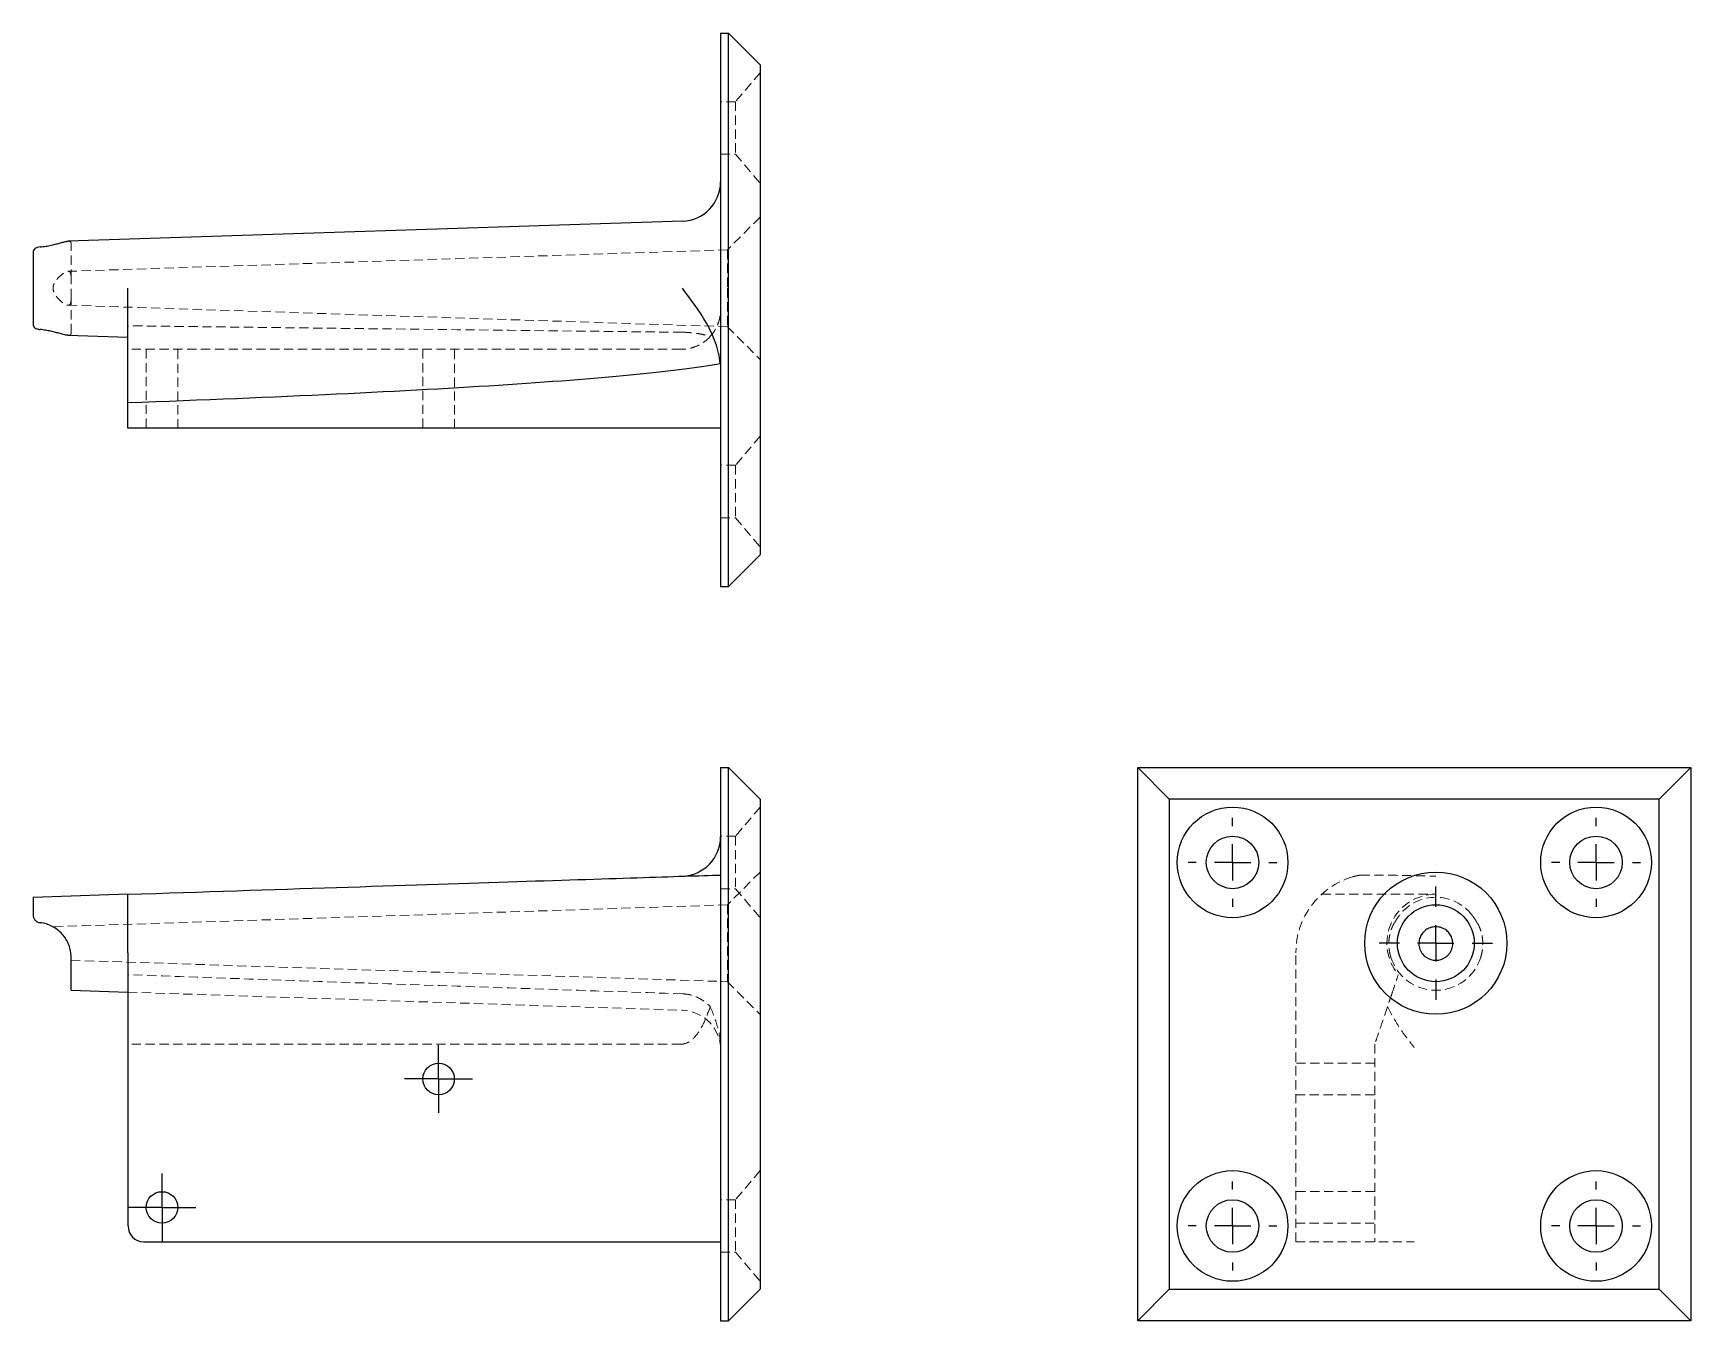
# Model space of a CAD drawing. Header units: millimetres. Extents: x 33 to 261, y 19 to 196.
import ezdxf

# ---------------------------------------------------------------- set-up
doc = ezdxf.new("R2010")
doc.units = ezdxf.units.MM
doc.linetypes.add('HIDDEN', pattern=[1.905, 1.27, -0.635])
doc.layers.add('10', color=7, linetype='Continuous')

# ---------------------------------------------------------------- blocks, each defined once
blk = doc.blocks.new('SW_CENTERMARKSYMBOL_0')
at = {"layer": '10', "color": 0}
for p, q in [((0, 2.5), (0, 4.67)), ((0, 0), (0, 2.5)), ((-2.5, 0), (-4.67, 0)), ((0, 0), (-2.5, 0)), ((0, 0), (0, -2.5)), ((0, 0), (2.5, 0)), ((2.5, 0), (4.67, 0)), ((0, -2.5), (0, -4.67))]:
    blk.add_line(p, q, dxfattribs=at)
blk = doc.blocks.new('SW_CENTERMARKSYMBOL_1')
at = {"layer": '10', "color": 0}
for p, q in [((0, 2.5), (0, 4.67)), ((0, 0), (0, 2.5)), ((-2.5, 0), (-4.67, 0)), ((0, 0), (-2.5, 0)), ((0, 0), (0, -2.5)), ((0, 0), (2.5, 0)), ((2.5, 0), (4.67, 0)), ((0, -2.5), (0, -4.67))]:
    blk.add_line(p, q, dxfattribs=at)
blk = doc.blocks.new('SW_CENTERMARKSYMBOL_2')
at = {"layer": '10', "color": 0}
for p, q in [((0, 5), (0, 7.79)), ((0, 0), (0, 2.5)), ((-5, 0), (-7.79, 0)), ((0, 0), (-2.5, 0)), ((0, 0), (0, -2.5)), ((0, 0), (2.5, 0)), ((5, 0), (7.79, 0)), ((0, -5), (0, -7.79))]:
    blk.add_line(p, q, dxfattribs=at)
blk = doc.blocks.new('SW_CENTERMARKSYMBOL_3')
at = {"layer": '10', "color": 0}
for p, q in [((0, 5), (0, 6.11)), ((0, 0), (0, 2.5)), ((-5, 0), (-6.11, 0)), ((0, 0), (-2.5, 0)), ((0, 0), (0, -2.5)), ((0, 0), (2.5, 0)), ((5, 0), (6.11, 0)), ((0, -5), (0, -6.11))]:
    blk.add_line(p, q, dxfattribs=at)
blk = doc.blocks.new('SW_CENTERMARKSYMBOL_4')
at = {"layer": '10', "color": 0}
for p, q in [((0, 5), (0, 6.11)), ((0, 0), (0, 2.5)), ((-5, 0), (-6.11, 0)), ((0, 0), (-2.5, 0)), ((0, 0), (0, -2.5)), ((0, 0), (2.5, 0)), ((5, 0), (6.11, 0)), ((0, -5), (0, -6.11))]:
    blk.add_line(p, q, dxfattribs=at)
blk = doc.blocks.new('SW_CENTERMARKSYMBOL_5')
at = {"layer": '10', "color": 0}
for p, q in [((0, 5), (0, 6.11)), ((0, 0), (0, 2.5)), ((-5, 0), (-6.11, 0)), ((0, 0), (-2.5, 0)), ((0, 0), (0, -2.5)), ((0, 0), (2.5, 0)), ((5, 0), (6.11, 0)), ((0, -5), (0, -6.11))]:
    blk.add_line(p, q, dxfattribs=at)
blk = doc.blocks.new('SW_CENTERMARKSYMBOL_6')
at = {"layer": '10', "color": 0}
for p, q in [((0, 5), (0, 6.11)), ((0, 0), (0, 2.5)), ((-5, 0), (-6.11, 0)), ((0, 0), (-2.5, 0)), ((0, 0), (0, -2.5)), ((0, 0), (2.5, 0)), ((5, 0), (6.11, 0)), ((0, -5), (0, -6.11))]:
    blk.add_line(p, q, dxfattribs=at)

msp = doc.modelspace()

# ---------------------------------------------------------------- linework, layer by layer
at = {"color": 7, "linetype": 'Continuous', "lineweight": 25}
for p, q in [((127.57, 196.04), (127.57, 119.96)), ((127.57, 196.04), (128.65, 196.04)), ((128.65, 119.96), (128.65, 196.04)), ((133, 191.7), (128.65, 196.04)), ((133, 191.7), (133, 124.3)), ((122.31, 170.18), (37.8, 167.42)), ((33, 165.91), (33, 156.01)), ((46.04, 145.24), (46.04, 160.96)), ((37.76, 154.5), (46.04, 154.23)), ((46.04, 141.7), (46.04, 145.24)), ((127.57, 141.7), (46.04, 141.7)), ((128.65, 119.96), (133, 124.3)), ((127.57, 119.96), (128.65, 119.96)), ((127.57, 95.04), (127.57, 18.96)), ((127.57, 95.04), (128.65, 95.04)), ((128.65, 18.96), (128.65, 95.04)), ((128.65, 95.04), (133, 90.7)), ((184.96, 95.04), (189.3, 90.7)), ((184.96, 95.04), (261.04, 95.04)), ((184.96, 18.96), (184.96, 95.04)), ((256.7, 90.7), (261.04, 95.04)), ((261.04, 95.04), (261.04, 18.96)), ((133, 90.7), (133, 23.3)), ((256.7, 90.7), (189.3, 90.7)), ((189.3, 90.7), (189.3, 23.3)), ((256.7, 23.3), (256.7, 90.7)), ((46.04, 77.62), (33, 77.19)), ((46.04, 69.58), (46.04, 77.62)), ((33, 77.19), (33, 74.79)), ((38.22, 64.41), (38.22, 68.96)), ((46.04, 69.58), (46.04, 32)), ((38.22, 64.41), (46.04, 64.15)), ((48.22, 29.83), (127.57, 29.83)), ((128.65, 18.96), (133, 23.3)), ((184.96, 18.96), (189.3, 23.3)), ((189.3, 23.3), (256.7, 23.3)), ((256.7, 23.3), (261.04, 18.96)), ((127.57, 18.96), (128.65, 18.96)), ((261.04, 18.96), (184.96, 18.96))]:
    msp.add_line(p, q, dxfattribs=at)
at = {"color": 7, "linetype": 'HIDDEN', "lineweight": 18}
for p, q in [((133, 190.61), (129.64, 186.61)), ((129.64, 186.61), (127.57, 186.61)), ((129.64, 186.61), (129.64, 179.39)), ((127.57, 179.39), (129.64, 179.39)), ((129.64, 179.39), (133, 175.39)), ((133, 170.74), (128.51, 166.25)), ((38.22, 162.29), (38.22, 167.14)), ((128.51, 166.25), (37.8, 163.29)), ((128.51, 166.25), (128.51, 160.96)), ((38.22, 159.63), (38.22, 162.29)), ((128.51, 160.96), (128.51, 155.67)), ((37.79, 158.63), (128.51, 155.67)), ((38.22, 154.78), (38.22, 159.63)), ((128.51, 155.67), (133, 151.18)), ((122.13, 152.57), (46.04, 152.57)), ((48.55, 152.57), (48.55, 141.7)), ((52.9, 141.7), (52.9, 152.57)), ((86.6, 152.57), (86.6, 141.7)), ((90.95, 141.7), (90.95, 152.57)), ((133, 140.61), (129.64, 136.61)), ((129.64, 136.61), (127.57, 136.61)), ((129.64, 136.61), (129.64, 129.39)), ((127.57, 129.39), (129.64, 129.39)), ((129.64, 129.39), (133, 125.39)), ((133, 89.61), (129.64, 85.61)), ((129.64, 85.61), (127.57, 85.61)), ((129.64, 85.61), (129.64, 78.39)), ((133, 80.67), (128.51, 76.17)), ((127.57, 78.39), (129.64, 78.39)), ((129.64, 78.39), (133, 74.39)), ((210.24, 77.62), (225.96, 77.62)), ((128.51, 76.17), (35.74, 73.15)), ((128.51, 76.17), (128.51, 65.6)), ((38.22, 68.54), (128.51, 65.6)), ((206.7, 29.83), (206.7, 69.58)), ((46.04, 64.15), (122.31, 61.67)), ((128.51, 65.6), (133, 61.1)), ((122.13, 57), (46.04, 57)), ((217.57, 57), (217.57, 29.83)), ((217.57, 54.39), (206.7, 54.39)), ((206.7, 50.04), (217.57, 50.04)), ((133, 39.61), (129.64, 35.61)), ((217.57, 36.73), (206.7, 36.73)), ((129.64, 35.61), (127.57, 35.61)), ((129.64, 35.61), (129.64, 28.39)), ((206.7, 32.38), (217.57, 32.38)), ((206.7, 29.83), (223, 29.83)), ((127.57, 28.39), (129.64, 28.39)), ((129.64, 28.39), (133, 24.39))]:
    msp.add_line(p, q, dxfattribs=at)
at = {"color": 7, "linetype": 'Continuous', "lineweight": 25}
for centre, radius in [((198, 82), 7.61), ((248, 82), 7.61), ((198, 82), 3.61), ((248, 82), 3.61), ((225.96, 70.89), 9.78), ((225.96, 70.89), 5.29), ((88.77, 52.22), 2.17), ((198, 32), 7.61), ((248, 32), 7.61), ((50.73, 34.55), 2.17), ((198, 32), 3.61), ((248, 32), 3.61)]:
    msp.add_circle(centre, radius, dxfattribs=at)
for centre, radius, start, end in [((122.13, 175.61), 5.43, 271.8677, 0), ((122.13, 85.54), 5.43, 271.8677, 0), ((225.96, 70.89), 2.34, 235.3856, 304.6144), ((48.22, 32), 2.17, 180, 270)]:
    msp.add_arc(centre, radius, start, end, dxfattribs=at)
at = {"color": 7, "linetype": 'HIDDEN', "lineweight": 18}
for centre, radius, start, end in [((217.57, 69.58), 10.87, 106.3767, 180), ((225.96, 70.89), 6.73, 90, 219.936), ((225.96, 70.89), 6.31, 38.247, 141.753), ((225.96, 70.89), 6.48, 197.329, 342.671), ((122.13, 56.24), 5.43, 0, 88.1323)]:
    msp.add_arc(centre, radius, start, end, dxfattribs=at)
at = {"color": 7, "linetype": 'Continuous', "lineweight": 25}
for points, knots in [([(33.97, 166.64), (33.82, 166.62), (33.68, 166.59), (33.43, 166.51), (33.33, 166.46), (33.16, 166.33), (33.1, 166.26), (33.02, 166.09), (33, 166.01), (33, 165.91)], [0, 0, 0, 0, 0.25, 0.25, 0.5, 0.5, 0.75, 0.75, 1, 1, 1, 1]), ([(33.97, 166.64), (34.23, 166.67), (34.75, 166.73), (35.49, 166.88), (36.18, 167.05), (36.79, 167.22), (37.32, 167.36), (37.66, 167.43), (37.78, 167.42), (37.8, 167.42)], [0, 0, 0, 0, 0.156808, 0.318549, 0.475229, 0.636032, 0.799468, 0.968737, 1, 1, 1, 1]), ([(127.52, 150.6), (127.43, 151.59), (127.2, 152.54), (126.71, 153.93), (126.52, 154.39), (126.1, 155.28), (125.88, 155.72), (124.68, 157.84), (123.5, 159.41), (122.31, 160.96)], [0, 0, 0, 0, 0.25, 0.25, 0.375, 0.375, 0.5, 0.5, 1, 1, 1, 1]), ([(33, 156.01), (33, 155.92), (33.02, 155.83), (33.1, 155.67), (33.16, 155.59), (33.33, 155.47), (33.43, 155.41), (33.62, 155.35), (33.68, 155.33), (33.82, 155.3), (33.89, 155.29), (33.97, 155.29)], [0, 0, 0, 0, 0.25, 0.25, 0.5, 0.5, 0.75, 0.75, 0.875, 0.875, 1, 1, 1, 1]), ([(37.76, 154.53), (37.69, 154.52), (37.44, 154.52), (36.82, 154.7), (36.09, 154.89), (35.43, 155.06), (34.72, 155.2), (34.22, 155.26), (33.97, 155.29)], [0, 0, 0, 0, 0.123549, 0.391136, 0.542172, 0.696865, 0.846402, 1, 1, 1, 1]), ([(46.04, 145.24), (56.34, 145.61), (65.96, 146.01), (83.48, 146.84), (91.39, 147.28), (105.23, 148.19), (111.17, 148.66), (120.94, 149.62), (124.76, 150.11), (127.52, 150.6)], [0, 0, 0, 0, 0.25, 0.25, 0.5, 0.5, 0.75, 0.75, 1, 1, 1, 1]), ([(46.04, 77.62), (56.34, 77.95), (65.96, 78.27), (83.48, 78.84), (91.39, 79.1), (105.23, 79.55), (111.17, 79.74), (120.94, 80.06), (124.76, 80.18), (127.52, 80.27)], [0, 0, 0, 0, 0.25, 0.25, 0.5, 0.5, 0.75, 0.75, 1, 1, 1, 1]), ([(33, 74.79), (33, 74.67), (33.02, 74.56), (33.1, 74.32), (33.16, 74.21), (33.33, 74), (33.43, 73.91), (33.62, 73.81), (33.68, 73.78), (33.82, 73.73), (33.89, 73.72), (33.97, 73.71)], [0, 0, 0, 0, 0.25, 0.25, 0.5, 0.5, 0.75, 0.75, 0.875, 0.875, 1, 1, 1, 1]), ([(38.22, 68.96), (38.22, 69.24), (38.19, 69.53), (38.09, 70.1), (38.01, 70.39), (37.8, 70.93), (37.67, 71.2), (37.36, 71.7), (37.19, 71.94), (36.8, 72.37), (36.58, 72.57), (36.13, 72.92), (35.88, 73.07), (35.37, 73.34), (35.1, 73.45), (34.55, 73.62), (34.26, 73.68), (33.97, 73.71)], [0, 0, 0, 0, 0.125, 0.125, 0.25, 0.25, 0.375, 0.375, 0.5, 0.5, 0.625, 0.625, 0.75, 0.75, 0.875, 0.875, 1, 1, 1, 1]), ([(227.29, 68.96), (227.41, 69.03), (227.51, 69.12), (227.7, 69.31), (227.79, 69.42), (227.95, 69.64), (228.02, 69.75), (228.13, 70), (228.18, 70.12), (228.25, 70.38), (228.27, 70.5), (228.29, 70.76), (228.3, 70.88), (228.27, 71.25), (228.21, 71.49), (228.05, 71.91), (227.93, 72.1), (227.66, 72.44), (227.51, 72.59), (227.15, 72.84), (226.95, 72.95), (226.61, 73.06), (226.48, 73.09), (226.23, 73.14), (226.09, 73.15), (225.68, 73.15), (225.41, 73.1), (225.07, 72.98), (224.97, 72.93), (224.77, 72.83), (224.67, 72.77), (224.41, 72.58), (224.25, 72.43), (224.05, 72.18), (223.99, 72.09), (223.88, 71.9), (223.83, 71.79), (223.7, 71.48), (223.65, 71.24), (223.62, 70.75), (223.64, 70.5), (223.78, 69.99), (223.9, 69.75), (224.21, 69.3), (224.4, 69.11), (224.63, 68.96)], [0, 0, 0, 0, 0.03125, 0.03125, 0.0625, 0.0625, 0.09375, 0.09375, 0.125, 0.125, 0.15625, 0.15625, 0.1875, 0.1875, 0.25, 0.25, 0.3125, 0.3125, 0.375, 0.375, 0.4375, 0.4375, 0.46875, 0.46875, 0.5, 0.5, 0.5625, 0.5625, 0.59375, 0.59375, 0.625, 0.625, 0.6875, 0.6875, 0.71875, 0.71875, 0.75, 0.75, 0.8125, 0.8125, 0.875, 0.875, 0.9375, 0.9375, 1, 1, 1, 1])]:
    msp.add_open_spline(points, degree=3, knots=knots, dxfattribs=at)
at = {"color": 7, "linetype": 'HIDDEN', "lineweight": 18}
for points, knots in [([(37.8, 167.42), (37.88, 167.42), (38.05, 167.42), (38.19, 167.33), (38.21, 167.2), (38.22, 167.14)], [0, 0, 0, 0, 0.28789, 0.668085, 1, 1, 1, 1]), ([(38.22, 162.29), (38.22, 162.41), (38.22, 162.51), (38.21, 162.7), (38.2, 162.79), (38.17, 162.95), (38.15, 163.02), (38.1, 163.13), (38.08, 163.18), (38, 163.25), (37.96, 163.27), (37.87, 163.29), (37.81, 163.3), (37.64, 163.27), (37.5, 163.21), (37.21, 163.05), (37.05, 162.93), (36.72, 162.66), (36.55, 162.51), (36.23, 162.15), (36.07, 161.95), (35.89, 161.61), (35.83, 161.48), (35.76, 161.23), (35.74, 161.09), (35.74, 160.68), (35.83, 160.41), (36.02, 160.07), (36.09, 159.97), (36.24, 159.77), (36.32, 159.67), (36.56, 159.41), (36.73, 159.25), (36.97, 159.05), (37.05, 158.99), (37.21, 158.88), (37.29, 158.83), (37.51, 158.7), (37.64, 158.65), (37.88, 158.62), (37.97, 158.64), (38.11, 158.78), (38.16, 158.9), (38.21, 159.21), (38.22, 159.4), (38.22, 159.63)], [0, 0, 0, 0, 0.03125, 0.03125, 0.0625, 0.0625, 0.09375, 0.09375, 0.125, 0.125, 0.15625, 0.15625, 0.1875, 0.1875, 0.25, 0.25, 0.3125, 0.3125, 0.375, 0.375, 0.4375, 0.4375, 0.46875, 0.46875, 0.5, 0.5, 0.5625, 0.5625, 0.59375, 0.59375, 0.625, 0.625, 0.6875, 0.6875, 0.71875, 0.71875, 0.75, 0.75, 0.8125, 0.8125, 0.875, 0.875, 0.9375, 0.9375, 1, 1, 1, 1]), ([(126.12, 154.31), (126.56, 154.79), (126.92, 155.34), (127.29, 156.26), (127.39, 156.59), (127.49, 157.1), (127.52, 157.28), (127.55, 157.55), (127.55, 157.64), (127.56, 157.82), (127.57, 157.91), (127.57, 158)], [0, 0, 0, 0, 0.5, 0.5, 0.75, 0.75, 0.875, 0.875, 0.9375, 0.9375, 1, 1, 1, 1]), ([(122.31, 154.91), (109.6, 155.05), (96.89, 155.2), (71.46, 155.49), (58.75, 155.64), (46.04, 155.8)], [0, 0, 0, 0, 0.5, 0.5, 1, 1, 1, 1]), ([(38.22, 154.78), (38.2, 154.66), (38.17, 154.49), (37.87, 154.52), (37.76, 154.53)], [0, 0, 0, 0, 0.653633, 1, 1, 1, 1]), ([(126.12, 154.31), (125.88, 154.05), (125.6, 153.8), (124.99, 153.36), (124.66, 153.17), (123.96, 152.87), (123.6, 152.75), (122.86, 152.6), (122.49, 152.57), (122.13, 152.57)], [0, 0, 0, 0, 0.25, 0.25, 0.5, 0.5, 0.75, 0.75, 1, 1, 1, 1]), ([(122.31, 154.91), (122.67, 154.91), (123.03, 154.89), (123.73, 154.83), (124.08, 154.79), (124.73, 154.69), (125.04, 154.62), (125.61, 154.48), (125.88, 154.4), (126.12, 154.31)], [0, 0, 0, 0, 0.25, 0.25, 0.5, 0.5, 0.75, 0.75, 1, 1, 1, 1]), ([(214.5, 80.01), (214.59, 80.04), (214.78, 80.09), (215.06, 80.16), (215.33, 80.22), (215.51, 80.26), (215.6, 80.27)], [0, 0, 0, 0, 0.255469, 0.507233, 0.75538, 1, 1, 1, 1]), ([(215.6, 80.27), (216.59, 80.27), (217.54, 80.26), (218.93, 80.25), (219.39, 80.24), (220.28, 80.23), (220.72, 80.22), (222.84, 80.18), (224.41, 80.14), (225.96, 80.1)], [0, 0, 0, 0, 0.25, 0.25, 0.375, 0.375, 0.5, 0.5, 1, 1, 1, 1]), ([(219.78, 68.96), (219.69, 69.24), (219.62, 69.53), (219.53, 70.1), (219.5, 70.39), (219.49, 70.93), (219.51, 71.2), (219.56, 71.7), (219.6, 71.94), (219.7, 72.37), (219.76, 72.57), (219.88, 72.92), (219.94, 73.07), (220.07, 73.34), (220.12, 73.45), (220.22, 73.62), (220.26, 73.68), (220.29, 73.71)], [0, 0, 0, 0, 0.125, 0.125, 0.25, 0.25, 0.375, 0.375, 0.5, 0.5, 0.625, 0.625, 0.75, 0.75, 0.875, 0.875, 1, 1, 1, 1]), ([(221.01, 74.79), (220.92, 74.67), (220.83, 74.56), (220.67, 74.32), (220.59, 74.21), (220.47, 74), (220.41, 73.91), (220.35, 73.81), (220.33, 73.78), (220.3, 73.73), (220.29, 73.72), (220.29, 73.71)], [0, 0, 0, 0, 0.25, 0.25, 0.5, 0.5, 0.75, 0.75, 0.875, 0.875, 1, 1, 1, 1]), ([(231.64, 73.71), (231.62, 73.73), (231.59, 73.77), (231.51, 73.91), (231.46, 74), (231.33, 74.21), (231.26, 74.32), (231.09, 74.55), (231.01, 74.67), (230.91, 74.79)], [0, 0, 0, 0, 0.25, 0.25, 0.5, 0.5, 0.75, 0.75, 1, 1, 1, 1]), ([(231.64, 73.71), (231.66, 73.68), (231.7, 73.62), (231.8, 73.45), (231.86, 73.34), (231.98, 73.07), (232.04, 72.92), (232.16, 72.57), (232.22, 72.37), (232.32, 71.94), (232.36, 71.71), (232.42, 71.21), (232.43, 70.94), (232.42, 70.39), (232.39, 70.11), (232.3, 69.53), (232.23, 69.24), (232.14, 68.96)], [0, 0, 0, 0, 0.125, 0.125, 0.25, 0.25, 0.375, 0.375, 0.5, 0.5, 0.625, 0.625, 0.75, 0.75, 0.875, 0.875, 1, 1, 1, 1]), ([(122.31, 63.93), (109.6, 64.36), (96.89, 64.79), (71.46, 65.66), (58.75, 66.1), (46.04, 66.56)], [0, 0, 0, 0, 0.5, 0.5, 1, 1, 1, 1]), ([(219.91, 63.93), (220.05, 64.36), (220.2, 64.79), (220.49, 65.66), (220.64, 66.1), (220.8, 66.56)], [0, 0, 0, 0, 0.5, 0.5, 1, 1, 1, 1]), ([(122.31, 63.93), (122.67, 63.92), (123.03, 63.87), (123.73, 63.7), (124.08, 63.58), (124.73, 63.27), (125.04, 63.09), (125.61, 62.67), (125.88, 62.43), (126.12, 62.17)], [0, 0, 0, 0, 0.25, 0.25, 0.5, 0.5, 0.75, 0.75, 1, 1, 1, 1]), ([(219.91, 63.93), (219.91, 63.92), (219.89, 63.87), (219.83, 63.7), (219.79, 63.58), (219.69, 63.27), (219.62, 63.09), (219.48, 62.67), (219.4, 62.43), (219.31, 62.17)], [0, 0, 0, 0, 0.25, 0.25, 0.5, 0.5, 0.75, 0.75, 1, 1, 1, 1]), ([(126.12, 62.17), (125.88, 61.38), (125.6, 60.65), (124.99, 59.36), (124.66, 58.8), (123.96, 57.9), (123.6, 57.56), (122.86, 57.11), (122.49, 57), (122.13, 57)], [0, 0, 0, 0, 0.25, 0.25, 0.5, 0.5, 0.75, 0.75, 1, 1, 1, 1]), ([(126.12, 62.17), (126.56, 61.2), (126.92, 60.25), (127.29, 58.85), (127.39, 58.38), (127.49, 57.68), (127.52, 57.45), (127.55, 57.11), (127.55, 56.99), (127.56, 56.76), (127.57, 56.65), (127.57, 56.54)], [0, 0, 0, 0, 0.5, 0.5, 0.75, 0.75, 0.875, 0.875, 0.9375, 0.9375, 1, 1, 1, 1]), ([(219.31, 62.17), (219.05, 61.38), (218.8, 60.65), (218.36, 59.36), (218.17, 58.8), (217.87, 57.9), (217.75, 57.56), (217.6, 57.11), (217.57, 57), (217.57, 57)], [0, 0, 0, 0, 0.25, 0.25, 0.5, 0.5, 0.75, 0.75, 1, 1, 1, 1]), ([(219.31, 62.17), (219.79, 61.2), (220.34, 60.25), (221.26, 58.85), (221.59, 58.38), (222.1, 57.68), (222.28, 57.45), (222.55, 57.11), (222.64, 56.99), (222.82, 56.76), (222.91, 56.65), (223, 56.54)], [0, 0, 0, 0, 0.5, 0.5, 0.75, 0.75, 0.875, 0.875, 0.9375, 0.9375, 1, 1, 1, 1])]:
    msp.add_open_spline(points, degree=3, knots=knots, dxfattribs=at)

# ---------------------------------------------------------------- block references
at = {"layer": '10'}
for name, p in [('SW_CENTERMARKSYMBOL_4', (198, 82)), ('SW_CENTERMARKSYMBOL_3', (248, 82)), ('SW_CENTERMARKSYMBOL_2', (225.96, 70.89)), ('SW_CENTERMARKSYMBOL_1', (88.77, 52.22)), ('SW_CENTERMARKSYMBOL_0', (50.73, 34.55)), ('SW_CENTERMARKSYMBOL_5', (198, 32)), ('SW_CENTERMARKSYMBOL_6', (248, 32))]:
    msp.add_blockref(name, p, dxfattribs=at)

doc.saveas('drawing.dxf')
